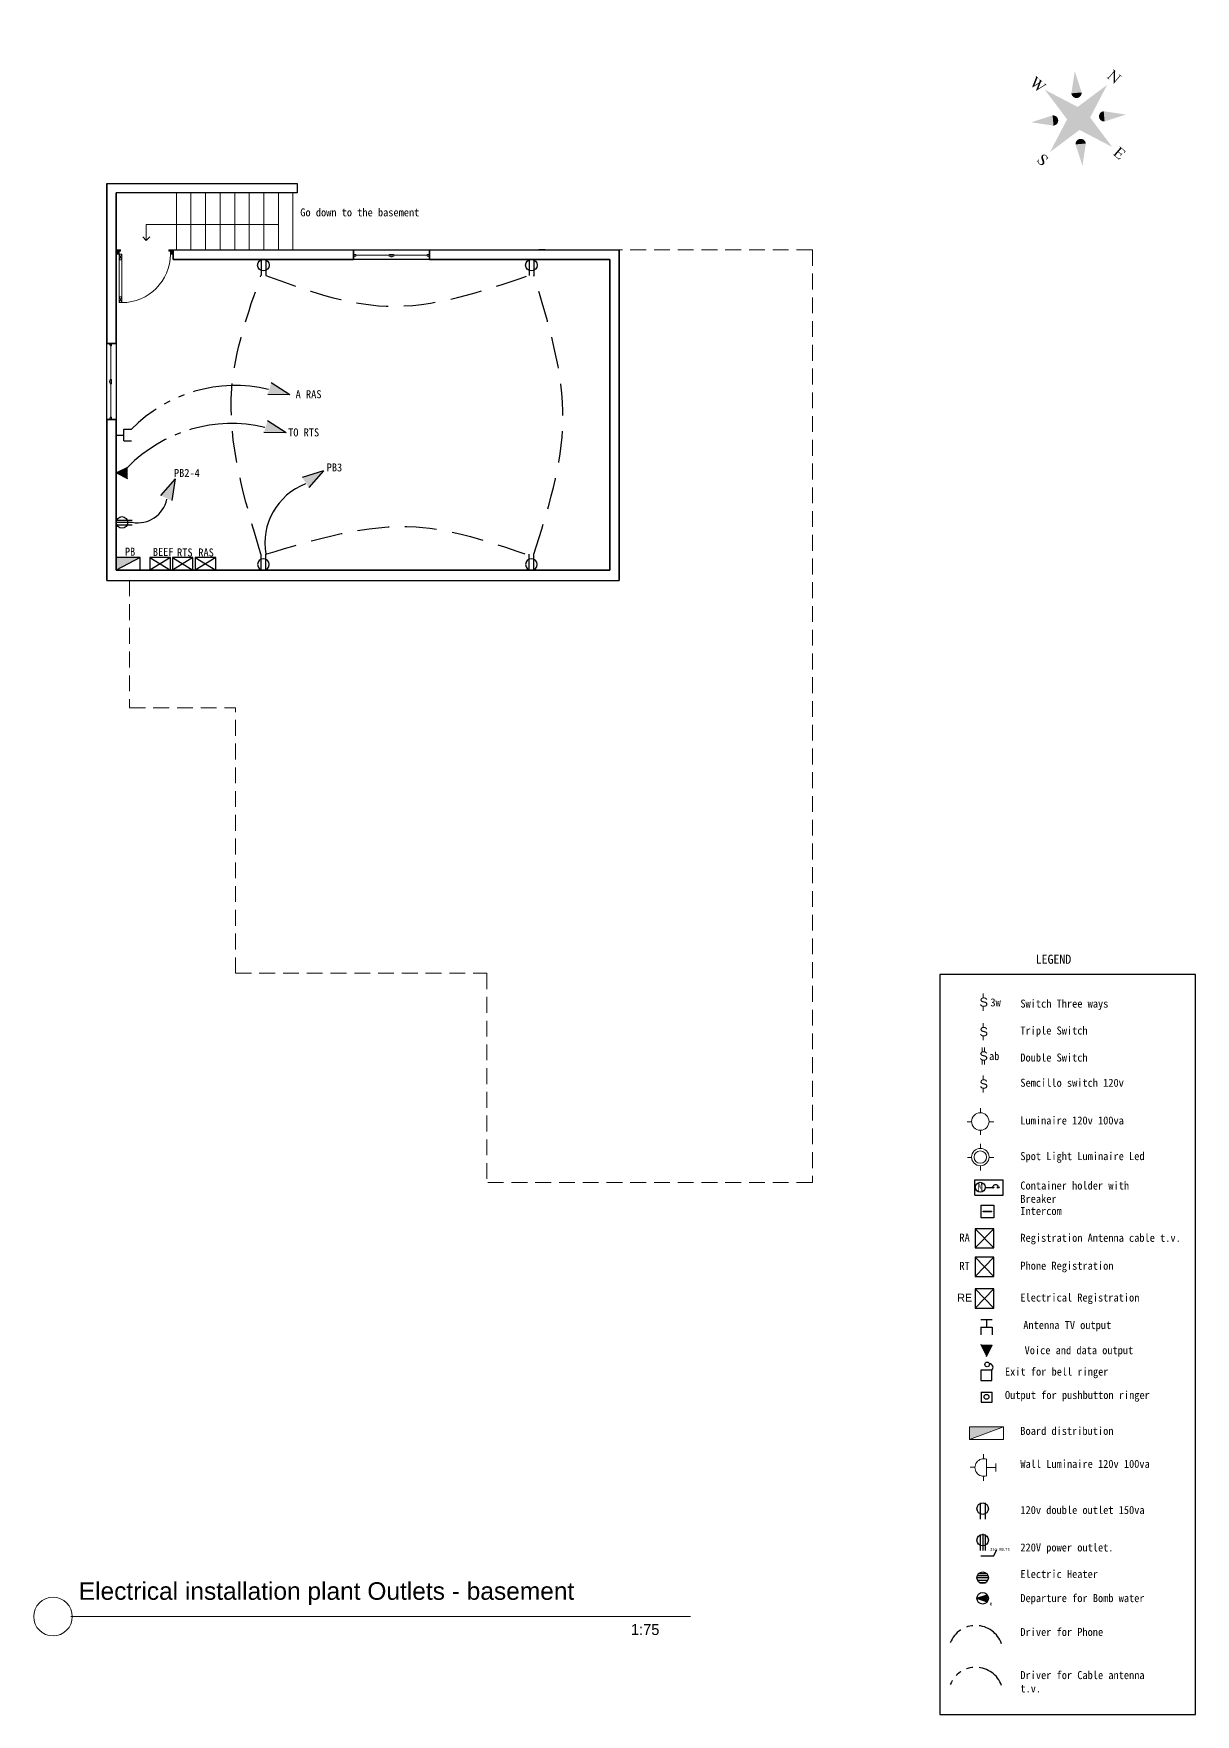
# Model space of a CAD drawing. Header units: inches. Extents: x 41 to 213, y -29 to -2.
# Drawn here: x 152.78 to 171.12, y -28.76 to -2.21 of the extents above; entities that cross this region are included whole.
import ezdxf

# ---------------------------------------------------------------- set-up
doc = ezdxf.new("R2010")
doc.units = ezdxf.units.IN
doc.header["$MEASUREMENT"] = 0
for name, pattern in [('ACAD_ISO04W100', [30, 24, -3, 0, -3]), ('ACAD_ISO05W100', [33, 24, -3, 0, -3, 0, -3]), ('DASHED', [0.75, 0.5, -0.25]), ('HIDDEN', [0.375, 0.25, -0.125])]:
    doc.linetypes.add(name, pattern=pattern)
for name, color, linetype in [('04', 4, 'Continuous'), ('ELECTRICAS', 3, 'DASHED'), ('ELIGHTCLG', 3, 'Continuous'), ('ESWITCH', 2, 'Continuous'), ('L-LUMINARIAS', 6, 'Continuous')]:
    doc.layers.add(name, color=color, linetype=linetype)
for name, color, linetype, lineweight in [('A-FLORSTM', 2, 'Continuous', 9), ('A-GLAZIDM', 7, 'Continuous', 0), ('A-WALL', 6, 'Continuous', 35), ('DIM', 6, 'Continuous', 18), ('inne_gulv', 252, 'Continuous', 15), ('LEYENDA', 161, 'Continuous', 20), ('PUERYVENTA', 34, 'Continuous', 5), ('TARJETA', 7, 'Continuous', 0), ('textos', 7, 'Continuous', 18), ('TEXTURA', 7, 'Continuous', 9)]:
    doc.layers.add(name, color=color, linetype=linetype, lineweight=lineweight)
doc.styles.add('ARCHISEL', font='archisel.shx', dxfattribs={"height": 0.55})
doc.styles.add('F-1', font='arial.ttf', dxfattribs={"height": 0.3})

# ---------------------------------------------------------------- blocks, each defined once
blk = doc.blocks.new('norte-26')
for points in [[(-0.345, 3.435), (-0.181, 3.453), (-0.345, 3.453)], [(-0.181, 3.453), (-0.345, 3.435), (-0.321, 3.435)], [(-0.181, 3.453), (-0.321, 3.435), (-0.305, 3.431)], [(-0.181, 3.453), (-0.305, 3.431), (-0.281, 3.423)], [(-0.181, 3.453), (-0.281, 3.423), (-0.264, 3.413)], [(-0.181, 3.453), (-0.264, 3.413), (-0.247, 3.398)], [(-0.181, 3.453), (-0.247, 3.398), (-0.224, 3.373)], [(-0.226, 2.903), (-0.234, 2.878), (-0.18, 2.899)], [(-0.18, 2.899), (-0.234, 2.878), (-0.176, 2.883)], [(-0.224, 2.947), (-0.226, 2.903), (-0.183, 2.92)], [(-0.183, 2.92), (-0.226, 2.903), (-0.18, 2.899)], [(-0.181, 3.453), (-0.224, 3.373), (-0.184, 3.324)], [(-0.224, 3.373), (-0.224, 2.947), (-0.184, 3.324)], [(-0.184, 3.324), (-0.224, 2.947), (-0.184, 2.947)], [(-0.184, 2.947), (-0.224, 2.947), (-0.183, 2.92)], [(-0.181, 3.453), (-0.184, 3.324), (0.197, 2.983)], [(-0.184, 3.324), (0.221, 2.83), (0.197, 2.983)], [(0.327, 3.44), (0.327, 3.453), (0.108, 3.453)], [(0.108, 3.453), (0.305, 3.44), (0.327, 3.44)], [(0.108, 3.453), (0.108, 3.44), (0.305, 3.44)], [(0.305, 3.44), (0.108, 3.44), (0.13, 3.44)], [(0.13, 3.44), (0.147, 3.439), (0.286, 3.438)], [(0.305, 3.44), (0.13, 3.44), (0.286, 3.438)], [(0.147, 3.439), (0.162, 3.435), (0.286, 3.438)], [(0.286, 3.438), (0.162, 3.435), (0.27, 3.434)], [(0.162, 3.435), (0.174, 3.429), (0.27, 3.434)], [(0.27, 3.434), (0.174, 3.429), (0.258, 3.426)], [(0.174, 3.429), (0.184, 3.42), (0.258, 3.426)], [(0.258, 3.426), (0.184, 3.42), (0.248, 3.415)], [(0.184, 3.42), (0.19, 3.41), (0.248, 3.415)], [(0.248, 3.415), (0.19, 3.41), (0.24, 3.39)], [(0.19, 3.41), (0.194, 3.394), (0.24, 3.39)], [(0.194, 3.394), (0.197, 3.373), (0.24, 3.39)], [(0.24, 3.39), (0.197, 3.373), (0.238, 3.346)], [(0.197, 3.373), (0.197, 3.346), (0.238, 3.346)], [(0.197, 3.346), (0.197, 2.983), (0.238, 2.83)], [(0.238, 3.346), (0.197, 3.346), (0.238, 2.83)], [(0.197, 2.983), (0.221, 2.83), (0.238, 2.83)], [(-1.936, 1.94), (-1.255, 0.843), (-1.936, 1.94), (-0.839, 1.258)], [(-0.009, 2.545), (-0.475, 0.483), (-0.009, 2.545), (0.458, 0.481)], [(-0.314, 2.853), (-0.314, 2.84), (-0.094, 2.84)], [(-0.094, 2.84), (-0.292, 2.853), (-0.314, 2.853)], [(-0.272, 2.855), (-0.292, 2.853), (-0.134, 2.854)], [(-0.134, 2.854), (-0.292, 2.853), (-0.116, 2.853)], [(-0.094, 2.853), (-0.292, 2.853), (-0.094, 2.84)], [(-0.292, 2.853), (-0.094, 2.853), (-0.116, 2.853)], [(-0.257, 2.86), (-0.272, 2.855), (-0.148, 2.858)], [(-0.148, 2.858), (-0.272, 2.855), (-0.134, 2.854)], [(-0.244, 2.867), (-0.257, 2.86), (-0.161, 2.864)], [(-0.161, 2.864), (-0.257, 2.86), (-0.148, 2.858)], [(-0.234, 2.878), (-0.244, 2.867), (-0.171, 2.873)], [(-0.171, 2.873), (-0.244, 2.867), (-0.161, 2.864)], [(-0.176, 2.883), (-0.234, 2.878), (-0.171, 2.873)], [(1.917, 1.94), (0.82, 1.258), (1.917, 1.94), (1.236, 0.843)], [(-1.159, 0.939), (-0.984, 0.764), (-1.121, 0.976), (-0.928, 0.782)], [(-1.121, 0.976), (-0.928, 0.782), (-1.084, 1.013), (-0.88, 0.809)], [(-1.084, 1.013), (-0.88, 0.809), (-1.047, 1.051), (-0.839, 0.843)], [(-1.047, 1.051), (-0.839, 0.843), (-1.01, 1.088), (-0.805, 0.884)], [(-1.01, 1.088), (-0.805, 0.884), (-0.972, 1.125), (-0.778, 0.931)], [(-0.972, 1.125), (-0.778, 0.931), (-0.935, 1.163), (-0.76, 0.987)], [(-0.935, 1.163), (-0.76, 0.987), (-0.898, 1.2), (-0.753, 1.055)], [(-0.898, 1.2), (-0.753, 1.055), (-0.86, 1.237), (-0.769, 1.146)], [(-0.86, 1.237), (-0.769, 1.146), (-0.839, 1.258), (-0.796, 1.204)], [(0.842, 1.237), (0.75, 1.146), (0.879, 1.2), (0.734, 1.055)], [(0.879, 1.2), (0.734, 1.055), (0.916, 1.163), (0.741, 0.987)], [(0.916, 1.163), (0.741, 0.987), (0.954, 1.125), (0.76, 0.931)], [(0.82, 1.258), (0.781, 1.209), (0.842, 1.237), (0.75, 1.146)], [(0.954, 1.125), (0.76, 0.931), (0.991, 1.088), (0.786, 0.884)], [(0.991, 1.088), (0.786, 0.884), (1.028, 1.051), (0.82, 0.843)], [(1.028, 1.051), (0.82, 0.843), (1.065, 1.013), (0.861, 0.809)], [(1.065, 1.013), (0.861, 0.809), (1.103, 0.976), (0.909, 0.782)], [(1.103, 0.976), (0.909, 0.782), (1.14, 0.939), (0.965, 0.764)], [(-3.24, 0.273), (-3.24, 0.286), (-3.466, 0.286)], [(-3.466, 0.286), (-3.251, 0.273), (-3.24, 0.273)], [(-3.466, 0.286), (-3.466, 0.273), (-3.251, 0.273)], [(-3.466, 0.273), (-3.442, 0.271), (-3.272, 0.27)], [(-3.251, 0.273), (-3.466, 0.273), (-3.272, 0.27)], [(-3.442, 0.271), (-3.424, 0.264), (-3.272, 0.27)], [(-3.272, 0.27), (-3.424, 0.264), (-3.288, 0.262)], [(-3.424, 0.264), (-3.41, 0.253), (-3.288, 0.262)], [(-3.288, 0.262), (-3.41, 0.253), (-3.297, 0.25)], [(-3.41, 0.253), (-3.399, 0.238), (-3.297, 0.25)], [(-3.297, 0.25), (-3.399, 0.238), (-3.3, 0.236)], [(-3.399, 0.238), (-3.373, 0.17), (-3.3, 0.236)], [(-3.3, 0.236), (-3.373, 0.17), (-3.295, 0.209)], [(-3.295, 0.209), (-3.373, 0.17), (-3.28, 0.162)], [(-3.373, 0.17), (-3.197, -0.341), (-3.28, 0.162)], [(-3.28, 0.162), (-3.197, -0.341), (-3.162, -0.183)], [(-2.944, 0.273), (-2.944, 0.286), (-3.182, 0.286)], [(-3.182, 0.286), (-2.96, 0.273), (-2.944, 0.273)], [(-3.182, 0.286), (-3.182, 0.273), (-2.96, 0.273)], [(-3.182, 0.273), (-3.155, 0.27), (-2.982, 0.27)], [(-2.96, 0.273), (-3.182, 0.273), (-2.982, 0.27)], [(-3.043, 0.05), (-3.162, -0.183), (-3.171, -0.341)], [(-3.065, 0.111), (-3.162, -0.183), (-3.043, 0.05)], [(-3.155, 0.27), (-3.133, 0.258), (-2.997, 0.262)], [(-2.982, 0.27), (-3.155, 0.27), (-2.997, 0.262)], [(-2.997, 0.262), (-3.133, 0.258), (-3.006, 0.248)], [(-3.133, 0.258), (-3.118, 0.243), (-3.006, 0.248)], [(-3.006, 0.248), (-3.118, 0.243), (-3.009, 0.232)], [(-3.118, 0.243), (-3.097, 0.202), (-3.009, 0.232)], [(-3.009, 0.232), (-3.097, 0.202), (-3.004, 0.199)], [(-3.097, 0.202), (-3.083, 0.16), (-3.004, 0.199)], [(-3.004, 0.199), (-3.083, 0.16), (-2.989, 0.149)], [(-3.083, 0.16), (-3.065, 0.111), (-2.989, 0.149)], [(-2.989, 0.149), (-3.065, 0.111), (-3.043, 0.05)], [(-2.989, 0.149), (-3.043, 0.05), (-2.871, -0.185)], [(-3.043, 0.05), (-2.906, -0.341), (-2.871, -0.185)], [(-2.725, 0.156), (-2.763, 0.156), (-2.881, -0.341)], [(-2.763, 0.156), (-2.871, -0.185), (-2.881, -0.341)], [(-2.629, 0.273), (-2.629, 0.286), (-2.811, 0.286)], [(-2.811, 0.286), (-2.811, 0.273), (-2.629, 0.273)], [(-2.811, 0.273), (-2.786, 0.271), (-2.651, 0.271)], [(-2.629, 0.273), (-2.811, 0.273), (-2.651, 0.271)], [(-2.786, 0.271), (-2.766, 0.266), (-2.651, 0.271)], [(-2.651, 0.271), (-2.766, 0.266), (-2.668, 0.264)], [(-2.766, 0.266), (-2.757, 0.261), (-2.668, 0.264)], [(-2.748, 0.204), (-2.763, 0.156), (-2.725, 0.156)], [(-2.668, 0.264), (-2.757, 0.261), (-2.683, 0.251)], [(-2.757, 0.261), (-2.75, 0.253), (-2.683, 0.251)], [(-2.75, 0.253), (-2.745, 0.244), (-2.683, 0.251)], [(-2.743, 0.234), (-2.748, 0.204), (-2.696, 0.232)], [(-2.696, 0.232), (-2.748, 0.204), (-2.708, 0.205)], [(-2.708, 0.205), (-2.748, 0.204), (-2.725, 0.156)], [(-2.683, 0.251), (-2.745, 0.244), (-2.696, 0.232)], [(-2.745, 0.244), (-2.743, 0.234), (-2.696, 0.232)], [(-2.542, 0.013), (-0.477, -0.455), (-2.542, 0.013), (-0.475, 0.483)], [(-1.255, 0.843), (-1.206, 0.803), (-1.233, 0.864), (-1.142, 0.773)], [(-1.233, 0.864), (-1.142, 0.773), (-1.196, 0.901), (-1.051, 0.757)], [(-1.196, 0.901), (-1.051, 0.757), (-1.159, 0.939), (-0.984, 0.764)], [(-0.475, 0.483), (0.458, 0.481), (-0.477, -0.455), (0.458, -0.455)], [(2.523, 0.013), (0.458, 0.481), (2.523, 0.013), (0.458, -0.455)], [(1.14, 0.939), (0.965, 0.764), (1.177, 0.901), (1.033, 0.757)], [(1.177, 0.901), (1.033, 0.757), (1.215, 0.864), (1.123, 0.773)], [(1.215, 0.864), (1.123, 0.773), (1.236, 0.843), (1.181, 0.8)], [(2.801, 0.307), (3.271, 0.32), (2.801, 0.32)], [(3.271, 0.32), (2.801, 0.307), (2.823, 0.307)], [(3.271, 0.32), (2.823, 0.307), (3.179, 0.287)], [(2.823, 0.307), (2.841, 0.305), (3.179, 0.287)], [(2.841, 0.305), (2.856, 0.302), (3.179, 0.287)], [(2.856, 0.302), (2.975, 0.289), (3.14, 0.289)], [(2.856, 0.302), (3.14, 0.289), (3.179, 0.287)], [(2.856, 0.302), (2.868, 0.296), (2.975, 0.289)], [(2.868, 0.296), (2.878, 0.288), (2.975, 0.289)], [(2.975, 0.289), (2.878, 0.288), (2.883, 0.278)], [(2.975, 0.289), (2.883, 0.278), (2.975, 0.042)], [(2.883, 0.278), (2.887, 0.262), (2.975, 0.042)], [(2.887, 0.262), (2.89, 0.24), (2.975, 0.042)], [(2.89, 0.24), (2.89, 0.213), (2.975, 0.042)], [(2.89, 0.213), (2.89, -0.186), (2.975, 0.042)], [(2.975, 0.042), (2.89, -0.186), (2.975, 0.011)], [(2.975, 0.011), (2.89, -0.186), (2.975, -0.193)], [(2.975, 0.011), (3.105, 0.042), (2.975, 0.042)], [(3.105, 0.042), (2.975, 0.011), (3.105, 0.011)], [(3.129, 0.044), (3.105, 0.042), (3.176, -0.008)], [(3.105, 0.042), (3.105, 0.011), (3.138, 0.009)], [(3.105, 0.042), (3.138, 0.009), (3.161, 0.002)], [(3.105, 0.042), (3.161, 0.002), (3.176, -0.008)], [(3.148, 0.046), (3.129, 0.044), (3.176, -0.008)], [(3.163, 0.051), (3.148, 0.046), (3.187, -0.022)], [(3.148, 0.046), (3.176, -0.008), (3.187, -0.022)], [(3.174, 0.059), (3.163, 0.051), (3.213, -0.078)], [(3.163, 0.051), (3.187, -0.022), (3.213, -0.078)], [(3.184, 0.071), (3.174, 0.059), (3.213, -0.078)], [(3.271, 0.32), (3.179, 0.287), (3.203, 0.282)], [(3.192, 0.087), (3.184, 0.071), (3.213, -0.078)], [(3.197, 0.108), (3.192, 0.087), (3.213, -0.078)], [(3.197, 0.108), (3.213, 0.132), (3.199, 0.132)], [(3.213, 0.132), (3.197, 0.108), (3.213, -0.078)], [(3.271, 0.32), (3.203, 0.282), (3.223, 0.27)], [(3.271, 0.32), (3.223, 0.27), (3.237, 0.253)], [(3.271, 0.32), (3.237, 0.253), (3.275, 0.186)], [(3.237, 0.253), (3.248, 0.227), (3.275, 0.186)], [(3.248, 0.227), (3.257, 0.186), (3.275, 0.186)], [(-3.162, -0.183), (-3.197, -0.341), (-3.171, -0.341)], [(-2.871, -0.185), (-2.906, -0.341), (-2.881, -0.341)], [(-1.936, -1.914), (-0.839, -1.232), (-1.936, -1.914), (-1.255, -0.817)], [(-1.233, -0.838), (-1.142, -0.746), (-1.255, -0.817), (-1.2, -0.773)], [(-1.196, -0.875), (-1.051, -0.731), (-1.233, -0.838), (-1.142, -0.746)], [(-1.159, -0.912), (-0.984, -0.737), (-1.196, -0.875), (-1.051, -0.731)], [(-1.121, -0.95), (-0.928, -0.756), (-1.159, -0.912), (-0.984, -0.737)], [(-1.084, -0.987), (-0.88, -0.783), (-1.121, -0.95), (-0.928, -0.756)], [(-1.047, -1.024), (-0.839, -0.817), (-1.084, -0.987), (-0.88, -0.783)], [(-1.01, -1.062), (-0.805, -0.857), (-1.047, -1.024), (-0.839, -0.817)], [(-0.972, -1.099), (-0.778, -0.905), (-1.01, -1.062), (-0.805, -0.857)], [(-0.935, -1.136), (-0.76, -0.961), (-0.972, -1.099), (-0.778, -0.905)], [(-0.898, -1.174), (-0.753, -1.029), (-0.935, -1.136), (-0.76, -0.961)], [(-0.009, -2.519), (0.458, -0.455), (-0.009, -2.519), (-0.477, -0.455)], [(0.916, -1.136), (0.741, -0.961), (0.879, -1.174), (0.734, -1.029)], [(0.954, -1.099), (0.76, -0.905), (0.916, -1.136), (0.741, -0.961)], [(0.991, -1.062), (0.786, -0.857), (0.954, -1.099), (0.76, -0.905)], [(1.028, -1.024), (0.82, -0.817), (0.991, -1.062), (0.786, -0.857)], [(1.065, -0.987), (0.861, -0.783), (1.028, -1.024), (0.82, -0.817)], [(1.917, -1.914), (1.236, -0.817), (1.917, -1.914), (0.82, -1.232)], [(1.103, -0.95), (0.909, -0.756), (1.065, -0.987), (0.861, -0.783)], [(1.14, -0.912), (0.965, -0.737), (1.103, -0.95), (0.909, -0.756)], [(1.177, -0.875), (1.033, -0.731), (1.14, -0.912), (0.965, -0.737)], [(1.215, -0.838), (1.123, -0.746), (1.177, -0.875), (1.033, -0.731)], [(1.236, -0.817), (1.187, -0.777), (1.215, -0.838), (1.123, -0.746)], [(2.801, -0.28), (2.801, -0.293), (3.272, -0.293)], [(3.272, -0.293), (2.823, -0.28), (2.801, -0.28)], [(2.844, -0.277), (2.823, -0.28), (3.272, -0.293)], [(2.865, -0.269), (2.844, -0.277), (3.272, -0.293)], [(2.877, -0.26), (2.865, -0.269), (3.004, -0.261)], [(3.004, -0.261), (2.865, -0.269), (3.026, -0.262)], [(3.026, -0.262), (2.865, -0.269), (3.272, -0.293)], [(2.885, -0.247), (2.877, -0.26), (2.984, -0.25)], [(2.984, -0.25), (2.877, -0.26), (2.991, -0.257)], [(2.991, -0.257), (2.877, -0.26), (3.004, -0.261)], [(2.889, -0.224), (2.885, -0.247), (2.976, -0.226)], [(2.976, -0.226), (2.885, -0.247), (2.979, -0.243)], [(2.979, -0.243), (2.885, -0.247), (2.984, -0.25)], [(2.89, -0.186), (2.889, -0.224), (2.975, -0.193)], [(2.975, -0.193), (2.889, -0.224), (2.976, -0.226)], [(3.272, -0.293), (3.13, -0.262), (3.026, -0.262)], [(3.174, -0.26), (3.13, -0.262), (3.272, -0.293)], [(3.205, -0.255), (3.174, -0.26), (3.272, -0.293)], [(3.187, -0.022), (3.193, -0.043), (3.213, -0.078)], [(3.193, -0.043), (3.199, -0.078), (3.213, -0.078)], [(3.227, -0.243), (3.205, -0.255), (3.272, -0.293)], [(3.25, -0.225), (3.227, -0.243), (3.272, -0.293)], [(3.278, -0.188), (3.25, -0.225), (3.272, -0.293)], [(3.325, -0.137), (3.278, -0.188), (3.272, -0.293)], [(3.278, -0.188), (3.325, -0.137), (3.307, -0.137)], [(-0.86, -1.211), (-0.769, -1.119), (-0.898, -1.174), (-0.753, -1.029)], [(-0.839, -1.232), (-0.8, -1.183), (-0.86, -1.211), (-0.769, -1.119)], [(0.879, -1.174), (0.734, -1.029), (0.842, -1.211), (0.75, -1.119)], [(0.842, -1.211), (0.75, -1.119), (0.82, -1.232), (0.777, -1.177)], [(-0.207, -2.874), (-0.223, -2.901), (-0.147, -2.879)], [(-0.147, -2.879), (-0.223, -2.901), (-0.156, -2.895)], [(-0.185, -2.848), (-0.207, -2.874), (-0.117, -2.851)], [(-0.117, -2.851), (-0.207, -2.874), (-0.133, -2.864)], [(-0.133, -2.864), (-0.207, -2.874), (-0.147, -2.879)], [(-0.159, -2.827), (-0.185, -2.848), (-0.079, -2.837)], [(-0.079, -2.837), (-0.185, -2.848), (-0.099, -2.842)], [(-0.099, -2.842), (-0.185, -2.848), (-0.117, -2.851)], [(-0.129, -2.811), (-0.159, -2.827), (0.017, -2.813)], [(0.017, -2.813), (-0.159, -2.827), (0.044, -2.824)], [(0.044, -2.824), (-0.159, -2.827), (0.065, -2.832)], [(-0.159, -2.827), (-0.079, -2.837), (-0.057, -2.835)], [(-0.159, -2.827), (-0.057, -2.835), (0.065, -2.832)], [(-0.095, -2.803), (-0.129, -2.811), (-0.009, -2.805)], [(-0.009, -2.805), (-0.129, -2.811), (0.017, -2.813)], [(-0.058, -2.799), (-0.095, -2.803), (-0.034, -2.801)], [(-0.034, -2.801), (-0.095, -2.803), (-0.009, -2.805)], [(0.065, -2.832), (-0.057, -2.835), (0.079, -2.835)], [(0.079, -2.835), (-0.057, -2.835), (-0.036, -2.837)], [(0.079, -2.835), (-0.036, -2.837), (-0.017, -2.84)], [(0.079, -2.835), (-0.017, -2.84), (0.003, -2.847)], [(0.079, -2.835), (0.003, -2.847), (0.022, -2.856)], [(0.079, -2.835), (0.022, -2.856), (0.04, -2.868)], [(0.079, -2.835), (0.04, -2.868), (0.056, -2.881)], [(0.079, -2.835), (0.056, -2.881), (0.07, -2.896)], [(0.079, -2.835), (0.07, -2.896), (0.081, -2.913)], [(0.089, -2.833), (0.079, -2.835), (0.123, -3.01)], [(0.079, -2.835), (0.081, -2.913), (0.091, -2.933)], [(0.079, -2.835), (0.091, -2.933), (0.123, -3.01)], [(0.098, -2.828), (0.089, -2.833), (0.123, -3.01)], [(0.104, -2.818), (0.098, -2.828), (0.123, -3.01)], [(0.104, -2.818), (0.123, -2.799), (0.11, -2.799)], [(0.123, -2.799), (0.104, -2.818), (0.123, -3.01)], [(-0.232, -2.932), (-0.235, -2.964), (-0.162, -2.944)], [(-0.162, -2.944), (-0.235, -2.964), (-0.159, -2.957)], [(-0.159, -2.957), (-0.235, -2.964), (-0.153, -2.969)], [(-0.235, -2.964), (-0.231, -3.001), (-0.153, -2.969)], [(-0.223, -2.901), (-0.232, -2.932), (-0.162, -2.912)], [(-0.162, -2.912), (-0.232, -2.932), (-0.164, -2.93)], [(-0.164, -2.93), (-0.232, -2.932), (-0.162, -2.944)], [(-0.153, -2.969), (-0.231, -3.001), (-0.145, -2.981)], [(-0.145, -2.981), (-0.231, -3.001), (-0.127, -3)], [(-0.127, -3), (-0.231, -3.001), (-0.099, -3.021)], [(-0.231, -3.001), (-0.219, -3.035), (-0.099, -3.021)], [(-0.204, -3.289), (-0.217, -3.229), (-0.231, -3.229)], [(-0.231, -3.229), (-0.231, -3.44), (-0.204, -3.289)], [(-0.204, -3.289), (-0.231, -3.44), (-0.186, -3.33)], [(-0.186, -3.33), (-0.231, -3.44), (-0.175, -3.347)], [(-0.175, -3.347), (-0.231, -3.44), (-0.207, -3.411)], [(-0.207, -3.411), (-0.231, -3.44), (-0.213, -3.422)], [(-0.213, -3.422), (-0.231, -3.44), (-0.217, -3.44)], [(-0.156, -2.895), (-0.223, -2.901), (-0.162, -2.912)], [(-0.099, -3.021), (-0.219, -3.035), (-0.062, -3.045)], [(-0.219, -3.035), (-0.198, -3.066), (-0.062, -3.045)], [(-0.175, -3.347), (-0.207, -3.411), (-0.161, -3.361)], [(-0.161, -3.361), (-0.207, -3.411), (-0.2, -3.406)], [(-0.161, -3.361), (-0.2, -3.406), (-0.145, -3.374)], [(-0.145, -3.374), (-0.2, -3.406), (-0.126, -3.386)], [(-0.126, -3.386), (-0.2, -3.406), (-0.19, -3.404)], [(-0.062, -3.045), (-0.198, -3.066), (-0.016, -3.072)], [(-0.198, -3.066), (-0.17, -3.094), (-0.016, -3.072)], [(-0.126, -3.386), (-0.19, -3.404), (-0.105, -3.396)], [(-0.105, -3.396), (-0.19, -3.404), (-0.084, -3.403)], [(-0.084, -3.403), (-0.19, -3.404), (-0.061, -3.407)], [(-0.19, -3.404), (-0.17, -3.408), (-0.061, -3.407)], [(-0.016, -3.072), (-0.17, -3.094), (0.054, -3.113)], [(-0.17, -3.094), (-0.127, -3.125), (0.054, -3.113)], [(-0.061, -3.407), (-0.17, -3.408), (-0.038, -3.408)], [(-0.17, -3.408), (-0.134, -3.419), (-0.038, -3.408)], [(-0.038, -3.408), (-0.134, -3.419), (0.085, -3.412)], [(0.085, -3.412), (-0.134, -3.419), (0.052, -3.427)], [(-0.134, -3.419), (-0.075, -3.436), (0.052, -3.427)], [(0.054, -3.113), (-0.127, -3.125), (0.1, -3.143)], [(-0.127, -3.125), (-0.062, -3.164), (0.1, -3.143)], [(0.052, -3.427), (-0.075, -3.436), (0.015, -3.437)], [(-0.075, -3.436), (-0.025, -3.44), (0.015, -3.437)], [(0.1, -3.143), (-0.062, -3.164), (0.129, -3.17)], [(-0.062, -3.164), (0, -3.199), (0.129, -3.17)], [(-0.011, -3.407), (-0.038, -3.408), (0.085, -3.412)], [(0.012, -3.401), (-0.011, -3.407), (0.085, -3.412)], [(0.129, -3.17), (0, -3.199), (0.15, -3.201)], [(0, -3.199), (0.033, -3.22), (0.15, -3.201)], [(0.033, -3.392), (0.012, -3.401), (0.085, -3.412)], [(0.15, -3.201), (0.033, -3.22), (0.164, -3.235)], [(0.033, -3.22), (0.055, -3.241), (0.164, -3.235)], [(0.05, -3.379), (0.033, -3.392), (0.114, -3.39)], [(0.114, -3.39), (0.033, -3.392), (0.085, -3.412)], [(0.137, -3.363), (0.05, -3.379), (0.114, -3.39)], [(0.065, -3.363), (0.05, -3.379), (0.137, -3.363)], [(0.164, -3.235), (0.055, -3.241), (0.168, -3.27)], [(0.055, -3.241), (0.071, -3.263), (0.168, -3.27)], [(0.075, -3.346), (0.065, -3.363), (0.137, -3.363)], [(0.071, -3.263), (0.08, -3.286), (0.168, -3.27)], [(0.081, -3.328), (0.075, -3.346), (0.154, -3.335)], [(0.154, -3.335), (0.075, -3.346), (0.137, -3.363)], [(0.168, -3.27), (0.08, -3.286), (0.165, -3.304)], [(0.08, -3.286), (0.083, -3.308), (0.165, -3.304)], [(0.083, -3.308), (0.081, -3.328), (0.154, -3.335)], [(0.165, -3.304), (0.083, -3.308), (0.154, -3.335)], [(0.091, -2.933), (0.099, -2.956), (0.123, -3.01)], [(0.099, -2.956), (0.105, -2.981), (0.123, -3.01)], [(0.105, -2.981), (0.11, -3.01), (0.123, -3.01)]]:
    blk.add_solid(points)
blk = doc.blocks.new('PUERTA')
at = {"layer": 'TEXTURA', "ltscale": 0.3}
h = blk.add_hatch(dxfattribs=at)
h.set_pattern_fill('ANSI31', color=256, scale=0.1, style=0)
h.set_pattern_definition([(315, (-170.025657, 504.958743), (-0.00883883476, -0.00883883476), [])])
h.paths.add_polyline_path([(0, 0), (0.05, 0), (0.075, 0), (0.075, 0.025), (0.05, 0.025), (0.05, 0.075), (0, 0.075)])
h.paths.add_polyline_path([(0.925, 0), (1, 0), (1, 0.075), (0.95, 0.075), (0.95, 0.025), (0.925, 0.025)])
for p, q in [((0.05, 0.075), (0.05, 0.925)), ((0.1, 0.925), (0.05, 0.925)), ((0.1, 0.075), (0.1, 0.925)), ((0.1, 0.825), (0.05, 0.825)), ((0, 0.075), (0.05, 0.075)), ((0, 0), (0.05, 0)), ((0.1, 0.175), (0.05, 0.175)), ((0.1, 0.075), (0.05, 0.075)), ((1, 0.075), (0.95, 0.075))]:
    blk.add_line(p, q)
at = {"ltscale": 0.3}
for p, q in [((0, 0.075), (0, 0)), ((0.05, 0.025), (0.05, 0.125)), ((0.075, 0.025), (0.05, 0.025)), ((0.075, 0), (0.05, 0)), ((0.075, 0.025), (0.075, 0)), ((0.95, 0.025), (0.925, 0.025)), ((0.925, 0.025), (0.925, 0)), ((0.95, 0.075), (0.95, 0.025)), ((1, 0.075), (1, 0)), ((0.925, 0), (1, 0))]:
    blk.add_line(p, q, dxfattribs=at)
at = {"layer": 'TEXTURA', "ltscale": 0.3}
for p, q in [((0.1, 0.825), (0.05, 0.925)), ((0.05, 0.825), (0.1, 0.925)), ((0.05, 0.075), (0.1, 0.175)), ((0.1, 0.075), (0.05, 0.175))]:
    blk.add_line(p, q, dxfattribs=at)
at = {"layer": 'TEXTURA'}
blk.add_arc((0.1, 0.075), 0.85, 0, 90, dxfattribs=at)
blk = doc.blocks.new('wind')
for p, q in [((108.159, 25.319), (108.159, 24.119)), ((108.309, 24.119), (108.309, 25.319))]:
    blk.add_line(p, q)
at = {"layer": 'A-GLAZIDM', "lineweight": 18}
for p, q in [((108.231, 25.307), (108.231, 25.282)), ((108.231, 25.307), (108.267, 25.307)), ((108.256, 25.282), (108.231, 25.282)), ((108.244, 25.282), (108.244, 24.754)), ((108.256, 25.307), (108.256, 25.282)), ((108.267, 25.318), (108.267, 25.307)), ((108.231, 24.754), (108.231, 24.683)), ((108.256, 24.754), (108.231, 24.754)), ((108.231, 24.729), (108.267, 24.729)), ((108.231, 24.708), (108.267, 24.708)), ((108.256, 24.754), (108.256, 24.729)), ((108.256, 24.683), (108.256, 24.708)), ((108.267, 24.729), (108.267, 24.708)), ((108.256, 24.683), (108.231, 24.683)), ((108.244, 24.683), (108.244, 24.155)), ((108.256, 24.155), (108.231, 24.155)), ((108.231, 24.13), (108.231, 24.155)), ((108.231, 24.13), (108.267, 24.13)), ((108.256, 24.13), (108.256, 24.155)), ((108.267, 24.119), (108.267, 24.13))]:
    blk.add_line(p, q, dxfattribs=at)
at = {"layer": 'A-GLAZIDM'}
for p, q in [((108.231, 24.729), (108.231, 24.708)), ((108.267, 24.729), (108.231, 24.729)), ((108.231, 24.708), (108.267, 24.708)), ((108.267, 24.708), (108.267, 24.729))]:
    blk.add_line(p, q, dxfattribs=at)
blk = doc.blocks.new('erasgts')
for p, q in [((198.391, -32.993), (198.573, -32.993)), ((198.391, -33.113), (198.391, -33.234)), ((198.391, -33.113), (198.573, -33.113)), ((198.482, -32.993), (198.482, -33.113)), ((198.573, -33.113), (198.573, -33.234))]:
    blk.add_line(p, q)
blk = doc.blocks.new('ashft')
blk.add_hatch(color=256).paths.add_polyline_path([(198.573, -33.369), (198.391, -33.369), (198.482, -33.552)])
for p, q in [((198.391, -33.369, 0), (198.482, -33.552, 0)), ((198.482, -33.552, 0), (198.573, -33.369, 0))]:
    blk.add_line(p, q)
blk = doc.blocks.new('tomacor')
for p, q in [((-335.301, -92.907, 0), (-335.301, -93.16, 0)), ((-335.226, -92.907, 0), (-335.226, -93.16, 0))]:
    blk.add_line(p, q)
blk.add_circle((-335.264, -92.997, 0), 0.0911)
blk = doc.blocks.new('luminaria techo')
at = {"layer": 'LEYENDA', "color": 2}
for p, q in [((-80.776, 181.987), (-80.776, 181.938)), ((-80.87, 181.844), (-80.915, 181.844)), ((-80.777, 181.755), (-80.777, 181.706)), ((-80.686, 181.843), (-80.636, 181.843))]:
    blk.add_line(p, q, dxfattribs=at)
blk.add_circle((-80.778, 181.847), 0.092, dxfattribs=at)
blk = doc.blocks.new('int. simple')
at = {"layer": 'LEYENDA'}
for p, q in [((-80.385, 188.306), (-80.385, 188.346)), ((-80.385, 188.166), (-80.385, 188.206))]:
    blk.add_line(p, q, dxfattribs=at)
at = {"layer": 'LEYENDA', "style": 'F-1'}
blk.add_text('S', height=0.096, dxfattribs=at).set_placement((-80.425, 188.208))
blk = doc.blocks.new('int. doble')
at = {"layer": 'LEYENDA'}
for p, q in [((847.494, 665.809), (847.422, 665.809)), ((847.494, 665.775), (847.423, 665.775)), ((847.692, 665.775), (847.622, 665.775)), ((847.69, 665.809), (847.63, 665.809))]:
    blk.add_line(p, q, dxfattribs=at)
at = {"layer": 'LEYENDA', "style": 'F-1'}
blk.add_text('S', height=0.144, rotation=90, dxfattribs=at).set_placement((847.629, 665.729))
blk = doc.blocks.new('dist')
blk.add_hatch(color=256).paths.add_polyline_path([(161.974, 35.87), (161.974, 35.667), (162.511, 35.87)])
blk.add_line((162.511, 35.87, 0), (161.974, 35.667, 0))
at = {"elevation": 0}
blk.add_lwpolyline([(161.974, 35.87), (161.974, 35.667), (162.511, 35.667), (162.511, 35.87)], close=True, dxfattribs=at)
blk = doc.blocks.new('asdhteas')
at = {"layer": 'LEYENDA', "color": 2}
for p, q in [((128.834, 35.533), (128.834, 35.607)), ((128.698, 35.4), (128.622, 35.4)), ((128.883, 35.265), (128.883, 35.524)), ((128.883, 35.395), (129.027, 35.395)), ((129.027, 35.33), (129.027, 35.46)), ((128.834, 35.184), (128.834, 35.258))]:
    blk.add_line(p, q, dxfattribs=at)
blk.add_arc((128.836, 35.395), 0.138, 69.9818, 290.0182, dxfattribs=at)
blk = doc.blocks.new('ledsopt')
at = {"layer": 'LEYENDA', "color": 2}
for p, q in [((-359.734, -89.575, 0), (-359.734, -89.649, 0)), ((-359.874, -89.79, 0), (-359.941, -89.79, 0)), ((-359.734, -89.923, 0), (-359.734, -89.998, 0)), ((-359.598, -89.791, 0), (-359.523, -89.791, 0))]:
    blk.add_line(p, q, dxfattribs=at)
for radius in [0.138, 0.098]:
    blk.add_circle((-359.736, -89.785, 0), radius, dxfattribs=at)
blk = doc.blocks.new('iinerco')
at = {"layer": 'ELIGHTCLG'}
for p, q in [((-359.353, -99.702), (-359.531, -99.702)), ((-359.531, -99.702), (-359.531, -99.864)), ((-359.353, -99.864), (-359.353, -99.702)), ((-359.531, -99.864), (-359.353, -99.864)), ((-359.526, -100.048), (-359.526, -100.209)), ((-359.526, -100.048), (-359.526, -100.209)), ((-359.526, -100.048), (-359.349, -100.048)), ((-359.349, -100.209), (-359.349, -100.048)), ((-359.349, -100.209), (-359.349, -100.048)), ((-359.526, -100.209), (-359.349, -100.209))]:
    blk.add_line(p, q, dxfattribs=at)
for centre, radius in [((-359.429, -99.612), 0.0368), ((-359.439, -100.124), 0.0386), ((-359.439, -100.124), 0.0386)]:
    blk.add_circle(centre, radius, dxfattribs=at)
blk.add_arc((-359.396, -99.661), 0.0595, 316.3607, 87.8505, dxfattribs=at)
blk = doc.blocks.new('INT')
at = {"layer": 'ESWITCH'}
blk.add_lwpolyline([(-0.225, 0.225), (0, 0.225), (0, 0), (-0.225, 0)], close=True, dxfattribs=at)
at = {"layer": 'L-LUMINARIAS'}
blk.add_lwpolyline([(-0.187, 0.119), (-0.04, 0.119), (-0.04, 0.107), (-0.187, 0.107)], close=True, dxfattribs=at)

msp = doc.modelspace()

# ---------------------------------------------------------------- hatches: boundary and pattern name
for points in [[(156.529, -7.726), (156.472, -7.91), (156.821, -7.918)], [(156.471, -8.326), (156.413, -8.51), (156.763, -8.518)], [(154.782, -9.505), (154.958, -9.585), (155.009, -9.24)], [(157.018, -9.22), (157.123, -9.382), (157.352, -9.118)], [(154.081, -10.484), (154.081, -10.687), (154.46, -10.484)], [(167.91, -22.918), (167.728, -22.918), (167.819, -23.101)], [(167.832, -26.869), (167.668, -26.922), (167.832, -26.976)]]:
    msp.add_hatch(color=256).paths.add_polyline_path(points)

# ---------------------------------------------------------------- linework, layer by layer
for p, q in [((156.821, -7.918), (156.472, -7.91)), ((156.821, -7.918), (156.529, -7.726)), ((156.763, -8.518), (156.471, -8.326)), ((156.763, -8.518), (156.413, -8.51)), ((155.009, -9.24), (154.782, -9.505)), ((155.009, -9.24), (154.958, -9.585)), ((157.352, -9.118), (157.018, -9.22)), ((157.352, -9.118), (157.123, -9.382)), ((154.081, -9.928), (154.335, -9.928)), ((154.089, -9.893), (154.335, -9.893)), ((154.089, -9.968), (154.335, -9.968)), ((154.46, -10.484), (154.081, -10.687)), ((154.612, -10.483), (154.937, -10.685)), ((154.937, -10.483), (154.612, -10.685)), ((154.968, -10.483), (155.293, -10.685)), ((155.293, -10.483), (154.968, -10.685)), ((155.328, -10.483), (155.653, -10.685)), ((155.653, -10.483), (155.328, -10.685)), ((167.801, -20.432), (167.909, -20.432)), ((167.638, -21.085), (167.935, -21.39)), ((167.638, -21.39), (167.935, -21.085)), ((167.638, -21.533), (167.935, -21.838)), ((167.638, -21.838), (167.935, -21.533)), ((167.638, -22.034), (167.935, -22.339)), ((167.638, -22.339), (167.935, -22.034)), ((167.728, -22.521), (167.91, -22.521)), ((167.819, -22.521), (167.819, -22.642)), ((167.728, -22.642), (167.728, -22.763)), ((167.728, -22.642), (167.91, -22.642)), ((167.91, -22.642), (167.91, -22.763)), ((167.728, -22.908, 0), (167.819, -23.091, 0)), ((167.819, -23.101, 0), (167.91, -22.918, 0)), ((167.721, -25.416, 0), (167.721, -25.67, 0)), ((167.796, -25.416, 0), (167.796, -25.67, 0)), ((167.721, -25.915, 0), (167.721, -26.168, 0)), ((167.761, -25.906, 0), (167.761, -26.168, 0)), ((167.796, -25.915, 0), (167.796, -26.168, 0)), ((167.73, -26.252), (167.933, -26.252)), ((167.933, -26.252), (167.982, -26.153)), ((167.697, -26.53), (167.82, -26.53)), ((167.668, -26.595), (167.85, -26.595)), ((167.675, -26.562), (167.843, -26.562)), ((167.676, -26.636), (167.841, -26.636)), ((167.705, -26.671), (167.813, -26.671)), ((167.668, -26.922, 0), (167.832, -26.869, 0)), ((167.668, -26.922, 0), (167.832, -26.976, 0)), ((167.832, -26.976, 0), (167.832, -26.869, 0))]:
    msp.add_line(p, q)
for points in [[(154.081, -10.484), (154.081, -10.687), (154.46, -10.687), (154.46, -10.484)], [(154.612, -10.685), (154.937, -10.685), (154.937, -10.483), (154.612, -10.483)], [(154.968, -10.685), (155.293, -10.685), (155.293, -10.483), (154.968, -10.483)], [(155.328, -10.685), (155.653, -10.685), (155.653, -10.483), (155.328, -10.483)], [(167.638, -21.39), (167.935, -21.39), (167.935, -21.085), (167.638, -21.085)], [(167.638, -21.838), (167.935, -21.838), (167.935, -21.533), (167.638, -21.533)], [(167.638, -22.339), (167.935, -22.339), (167.935, -22.034), (167.638, -22.034)]]:
    msp.add_lwpolyline(points, close=True)
at = {"elevation": 0}
msp.add_lwpolyline([(167.083, -28.756), (171.117, -28.756), (171.117, -17.071), (167.083, -17.071)], close=True, dxfattribs=at)
for centre, radius in [((154.172, -9.931), 0.0911), ((167.722, -20.431), 0.0788), ((167.923, -20.432), 0.0133), ((168.005, -20.432), 0.0133), ((167.759, -25.507, 0), 0.0911), ((167.759, -26.005, 0), 0.0911), ((167.759, -26.597, 0), 0.0911), ((167.759, -26.922, 0), 0.0911)]:
    msp.add_circle(centre, radius)
at = {"color": 2, "linetype": 'ACAD_ISO05W100', "ltscale": 0.05}
msp.add_arc((155.959, -10.055), 2.286, 76.7334, 135.7318, dxfattribs=at)
at = {"color": 4, "linetype": 'ACAD_ISO04W100', "ltscale": 0.05}
msp.add_arc((155.901, -10.655), 2.286, 76.7334, 135.7318, dxfattribs=at)
for centre, radius, start, end in [((157.431, -10.259), 1.004, 111.1128, 189.9593), ((154.424, -9.472), 0.465, 258.9804, 348.6122), ((167.965, -20.449), 0.0573, 45.1904, 137.3742)]:
    msp.add_arc(centre, radius, start, end)
at = {"layer": '04', "color": 43, "ltscale": 0.25}
for p, q in [((167.633, -20.556), (167.633, -20.311)), ((167.633, -20.311), (168.084, -20.311)), ((168.084, -20.556), (168.084, -20.311)), ((167.633, -20.556), (168.084, -20.556))]:
    msp.add_line(p, q, dxfattribs=at)
at = {"layer": 'A-FLORSTM'}
for p, q in [((156.641, -5.227), (154.556, -5.227)), ((154.556, -5.227), (154.556, -5.48)), ((154.499, -5.423), (154.556, -5.48)), ((154.613, -5.423), (154.556, -5.48))]:
    msp.add_line(p, q, dxfattribs=at)
at = {"layer": 'A-WALL'}
for p, q in [((153.931, -7.107), (153.931, -4.577)), ((154.081, -4.727), (154.081, -7.107)), ((153.931, -5.977), (153.931, -5.627)), ((154.981, -5.627), (154.981, -5.777)), ((154.981, -5.777), (157.826, -5.777)), ((157.826, -5.777), (157.826, -5.627)), ((159.026, -5.777), (159.026, -5.627)), ((159.026, -5.777), (161.871, -5.777)), ((160.851, -5.627), (160.753, -5.627)), ((161.871, -10.687), (161.871, -5.777)), ((162.021, -10.847), (162.021, -5.627)), ((154.081, -7.107), (153.931, -7.107)), ((153.931, -10.847), (153.931, -8.307)), ((154.081, -8.307), (153.931, -8.307)), ((154.081, -8.307), (154.081, -10.687)), ((161.871, -10.687), (154.081, -10.687))]:
    msp.add_line(p, q, dxfattribs=at)
at = {"layer": 'A-WALL', "lineweight": 25}
for p, q in [((153.931, -4.577), (156.936, -4.577)), ((156.936, -4.727), (154.081, -4.727)), ((156.936, -4.577), (156.936, -4.727)), ((154.981, -5.627), (157.826, -5.627)), ((159.026, -5.627), (162.021, -5.627)), ((153.931, -10.847), (162.021, -10.847)), ((154.081, -10.847), (154.281, -10.847))]:
    msp.add_line(p, q, dxfattribs=at)
at = {"layer": 'DIM', "color": 9, "lineweight": 13}
msp.add_line((153.366, -27.211), (163.146, -27.211), dxfattribs=at)
msp.add_circle((153.083, -27.211), 0.305, dxfattribs=at)
at = {"layer": 'ELECTRICAS', "color": 0, "linetype": 'ACAD_ISO04W100', "ltscale": 0.02}
msp.add_arc((167.649, -27.786, 0), 0.434, 19.4762, 158.3419, dxfattribs=at)
at = {"layer": 'ELECTRICAS', "color": 0, "linetype": 'ACAD_ISO05W100', "ltscale": 0.02}
msp.add_arc((167.649, -28.446, 0), 0.434, 19.4762, 158.3419, dxfattribs=at)
at = {"layer": 'ELECTRICAS'}
for points in [[(156.366, -10.433), (155.906, -7.815), (156.366, -6.031)], [(156.441, -6.031), (158.34, -6.515), (160.598, -6.031)], [(160.673, -10.433), (161.133, -8.32), (160.673, -6.031)], [(156.441, -10.433), (158.814, -10.002), (160.529, -10.425)]]:
    msp.add_spline(points, degree=3, dxfattribs=at)
at = {"layer": 'inne_gulv'}
for p, q in [((155.031, -5.627), (155.031, -4.727)), ((155.261, -5.627), (155.261, -4.727)), ((155.491, -5.627), (155.491, -4.727)), ((155.721, -5.627), (155.721, -4.727)), ((155.951, -5.627), (155.951, -4.727)), ((156.181, -5.627), (156.181, -4.727)), ((156.411, -5.627), (156.411, -4.727)), ((156.641, -5.627), (156.641, -4.727)), ((156.871, -5.627), (156.871, -4.727))]:
    msp.add_line(p, q, dxfattribs=at)
at = {"layer": 'inne_gulv', "linetype": 'HIDDEN'}
for p, q in [((165.071, -5.627), (162.021, -5.627)), ((165.071, -5.627), (165.071, -20.356)), ((154.291, -10.847), (154.291, -12.857)), ((154.291, -12.857), (155.965, -12.857)), ((155.965, -17.05), (155.965, -12.857)), ((155.965, -17.05), (159.933, -17.05)), ((159.933, -17.05), (159.933, -20.356)), ((165.071, -20.356), (159.933, -20.356))]:
    msp.add_line(p, q, dxfattribs=at)

# ---------------------------------------------------------------- block references
at = {"color": 4, "xscale": 0.2755905511810737, "yscale": 0.2755905511810737, "zscale": 0.2755905511810737, "rotation": 319.6650077751254}
msp.add_blockref('norte-26', (169.273, -3.555), dxfattribs=at)
for name, p in [('tomacor', (491.668, 87.13, 0)), ('tomacor', (495.899, 87.13, 0)), ('iinerco', (527.259, 76.383))]:
    msp.add_blockref(name, p)
at = {"xscale": -1}
for name, p, rotation in [('wind', (183.145, 102.532), 90), ('ashft', (187.633, -207.632, 0), 270), ('tomacor', (491.668, -103.593, 0), 180), ('tomacor', (495.899, -103.593, 0), 180)]:
    msp.add_blockref(name, p, dxfattribs=dict(at, rotation=rotation))
msp.add_blockref('wind', (262.24, -32.426), dxfattribs=at)
for name, p, rotation in [('erasgts', (121.089, -207.033), 90), ('int. doble', (-498.022, 829.2, 0), 270)]:
    msp.add_blockref(name, p, dxfattribs=dict(rotation=rotation))
at = {"xscale": 1.5, "yscale": 1.5, "zscale": 1.5}
for p in [(288.346, -299.891, 0), (288.346, -300.358, 0), (288.346, -301.184, 0)]:
    msp.add_blockref('int. simple', p, dxfattribs=at)
at = {"layer": 'inne_gulv'}
for name, p in [('ledsopt', (527.458, 69.831, 0)), ('dist', (5.579, -60.082, 0)), ('asdhteas', (38.939, -60.252, 0))]:
    msp.add_blockref(name, p, dxfattribs=at)
at = {"layer": 'L-LUMINARIAS', "xscale": 0.8910597757501932, "yscale": 0.8910597757501932, "zscale": 0.8910597757501932}
msp.add_blockref('INT', (167.935, -20.915), dxfattribs=at)
at = {"layer": 'LEYENDA', "xscale": 1.5, "yscale": 1.5, "zscale": 1.5}
msp.add_blockref('luminaria techo', (288.888, -292.163), dxfattribs=at)
at = {"layer": 'PUERYVENTA', "ltscale": 0.3, "xscale": -0.8997843591785681, "yscale": 0.8997843591785539, "zscale": 0.8997843591785515, "rotation": 180}
msp.add_blockref('PUERTA', (154.081, -5.627), dxfattribs=at)

# ---------------------------------------------------------------- texts
at = {"lineweight": 9, "insert": (153.49, -26.669), "char_height": 0.27677, "width": 9.81998, "attachment_point": 1}
msp.add_mtext('{\\fArial|b0|i0|c0|p34;Electrical installation plant Outlets - basement}', dxfattribs=at)
at = {"layer": 'TARJETA', "color": 3, "style": 'ARCHISEL'}
msp.add_text('1:75', height=0.173, rotation=0.024, dxfattribs=at).set_placement((162.206, -27.502))
at = {"layer": 'textos', "color": 6}
msp.add_text('RE', height=0.1264, dxfattribs=at).set_placement((167.358, -22.237))
at = {"layer": 'textos', "attachment_point": 1}
for s, insert, char_height, width in [('{\\fBatangChe|b0|i0|c0|p49;\\C6;Go down to the basement}', (156.987, -4.971), 0.1264, 2.07666), ('{\\fBatangChe|b0|i0|c0|p49;\\C6;A RAS}', (156.913, -7.843), 0.1264, 2.07666), ('{\\fBatangChe|b0|i0|c0|p49;\\C6;TO RTS}', (156.795, -8.446), 0.1264, 2.07666), ('{\\fBatangChe|b0|i0|c0|p49;\\C6;PB3}', (157.403, -8.999), 0.1264, 2.07666), ('{\\fBatangChe|b0|i0|c0|p49;\\C6;PB2-4}', (154.992, -9.087), 0.1264, 2.07666), ('{\\fBatangChe|b0|i0|c0|p49;\\C6;PB}', (154.218, -10.33), 0.1264, 2.07666), ('{\\fBatangChe|b0|i0|c0|p49;\\C6;BEEF}', (154.659, -10.333), 0.1264, 2.07666), ('{\\fBatangChe|b0|i0|c0|p49;\\C6;RTS}', (155.042, -10.342), 0.1264, 2.07666), ('{\\fBatangChe|b0|i0|c0|p49;\\C6;RAS}', (155.377, -10.342), 0.1264, 2.07666), ('{\\fBatangChe|b0|i0|c0|p49;\\C6;LEGEND}', (168.596, -16.757, 0), 0.14469, 2.41476), ('{\\fBatangChe|b0|i0|c0|p49;\\C6;3w}', (167.881, -17.448, 0), 0.1264, 2.07666), ('{\\fBatangChe|b0|i0|c0|p49;\\C6;Switch Three ways}', (168.354, -17.467, 0), 0.1264, 2.10957), ('{\\fBatangChe|b0|i0|c0|p49;\\C6;Triple Switch}', (168.354, -17.892, 0), 0.1264, 2.10957), ('{\\fBatangChe|b0|i0|c0|p49;\\C6;ab}', (167.859, -18.296, 0), 0.1264, 2.07666), ('{\\fBatangChe|b0|i0|c0|p49;\\C6;Double Switch}', (168.354, -18.319, 0), 0.1264, 2.10957), ('{\\fBatangChe|b0|i0|c0|p49;\\C6;Semcillo switch 120v}', (168.354, -18.717, 0), 0.1264, 2.10957), ('{\\fBatangChe|b0|i0|c0|p49;\\C6;Luminaire 120v 100va}', (168.354, -19.313, 0), 0.1264, 2.07666), ('{\\fBatangChe|b0|i0|c0|p49;\\C6;Spot Light Luminaire Led }', (168.354, -19.876, 0), 0.1264, 2.07666), ('{\\fBatangChe|b0|i0|c0|p49;\\C6;M}', (167.68, -20.364), 0.1264, 2.07666), ('{\\fBatangChe|b0|i0|c0|p49;\\C6;Container holder with Breaker }', (168.354, -20.34, 0), 0.1264, 2.23063), ('{\\fBatangChe|b0|i0|c0|p49;\\C6;Intercom}', (168.354, -20.743, 0), 0.1264, 2.07666), ('{\\fBatangChe|b0|i0|c0|p49;\\C6;RA}', (167.392, -21.162), 0.1264, 2.07666), ('{\\fBatangChe|b0|i0|c0|p49;\\C6;Registration Antenna cable t.v.}', (168.354, -21.166, 0), 0.1264, 2.55867), ('{\\fBatangChe|b0|i0|c0|p49;\\C6;RT}', (167.392, -21.609), 0.1264, 2.07666), ('{\\fBatangChe|b0|i0|c0|p49;\\C6;Phone Registration}', (168.354, -21.607, 0), 0.1264, 2.56389), ('{\\fBatangChe|b0|i0|c0|p49;\\C6;Electrical Registration}', (168.354, -22.109, 0), 0.1264, 2.56389), ('{\\fBatangChe|b0|i0|c0|p49;\\C6;Antenna TV output}', (168.4, -22.544), 0.1264, 2.07666), ('{\\fBatangChe|b0|i0|c0|p49;\\C6;Voice and data output}', (168.421, -22.941, 0), 0.1264, 2.07666), ('{\\fBatangChe|b0|i0|c0|p49;\\C6;Exit for bell ringer}', (168.111, -23.279, 0), 0.1264, 2.5467), ('{\\fBatangChe|b0|i0|c0|p49;\\C6;Output for pushbutton ringer}', (168.111, -23.649, 0), 0.1264, 2.5467), ('{\\fBatangChe|b0|i0|c0|p49;\\C6;Board distribution}', (168.354, -24.215, 0), 0.1264, 2.07666), ('{\\fBatangChe|b0|i0|c0|p49;\\C6;Wall Luminaire 120v 100va}', (168.354, -24.736, 0), 0.1264, 2.07666), ('{\\fBatangChe|b0|i0|c0|p49;\\C6;120v double outlet 150va}', (168.354, -25.465, 0), 0.1264, 2.67759), ('{\\fBatangChe|b0|i0|c0|p49;\\C6;220 VOLTS}', (167.877, -26.128, 0), 0.04386, 0.92909), ('{\\fBatangChe|b0|i0|c0|p49;\\C6;220V power outlet.}', (168.354, -26.056, 0), 0.1264, 2.67759), ('{\\fBatangChe|b0|i0|c0|p49;\\C6;Electric Heater}', (168.354, -26.476, 0), 0.1264, 2.67759), ('{\\fBatangChe|b0|i0|c0|p49;\\C6;B}', (167.877, -26.99, 0), 0.04386, 0.92909), ('{\\fBatangChe|b0|i0|c0|p49;\\C6;Departure for Bomb water}', (168.354, -26.856, 0), 0.1264, 2.67759), ('{\\fBatangChe|b0|i0|c0|p49;\\C6;Driver for Phone}', (168.354, -27.391, 0), 0.1264, 2.07666), ('{\\fBatangChe|b0|i0|c0|p49;\\C6;Driver for Cable antenna t.v.}', (168.354, -28.072, 0), 0.1264, 2.07666)]:
    msp.add_mtext(s, dxfattribs=dict(at, insert=insert, char_height=char_height, width=width))

doc.saveas('drawing.dxf')
